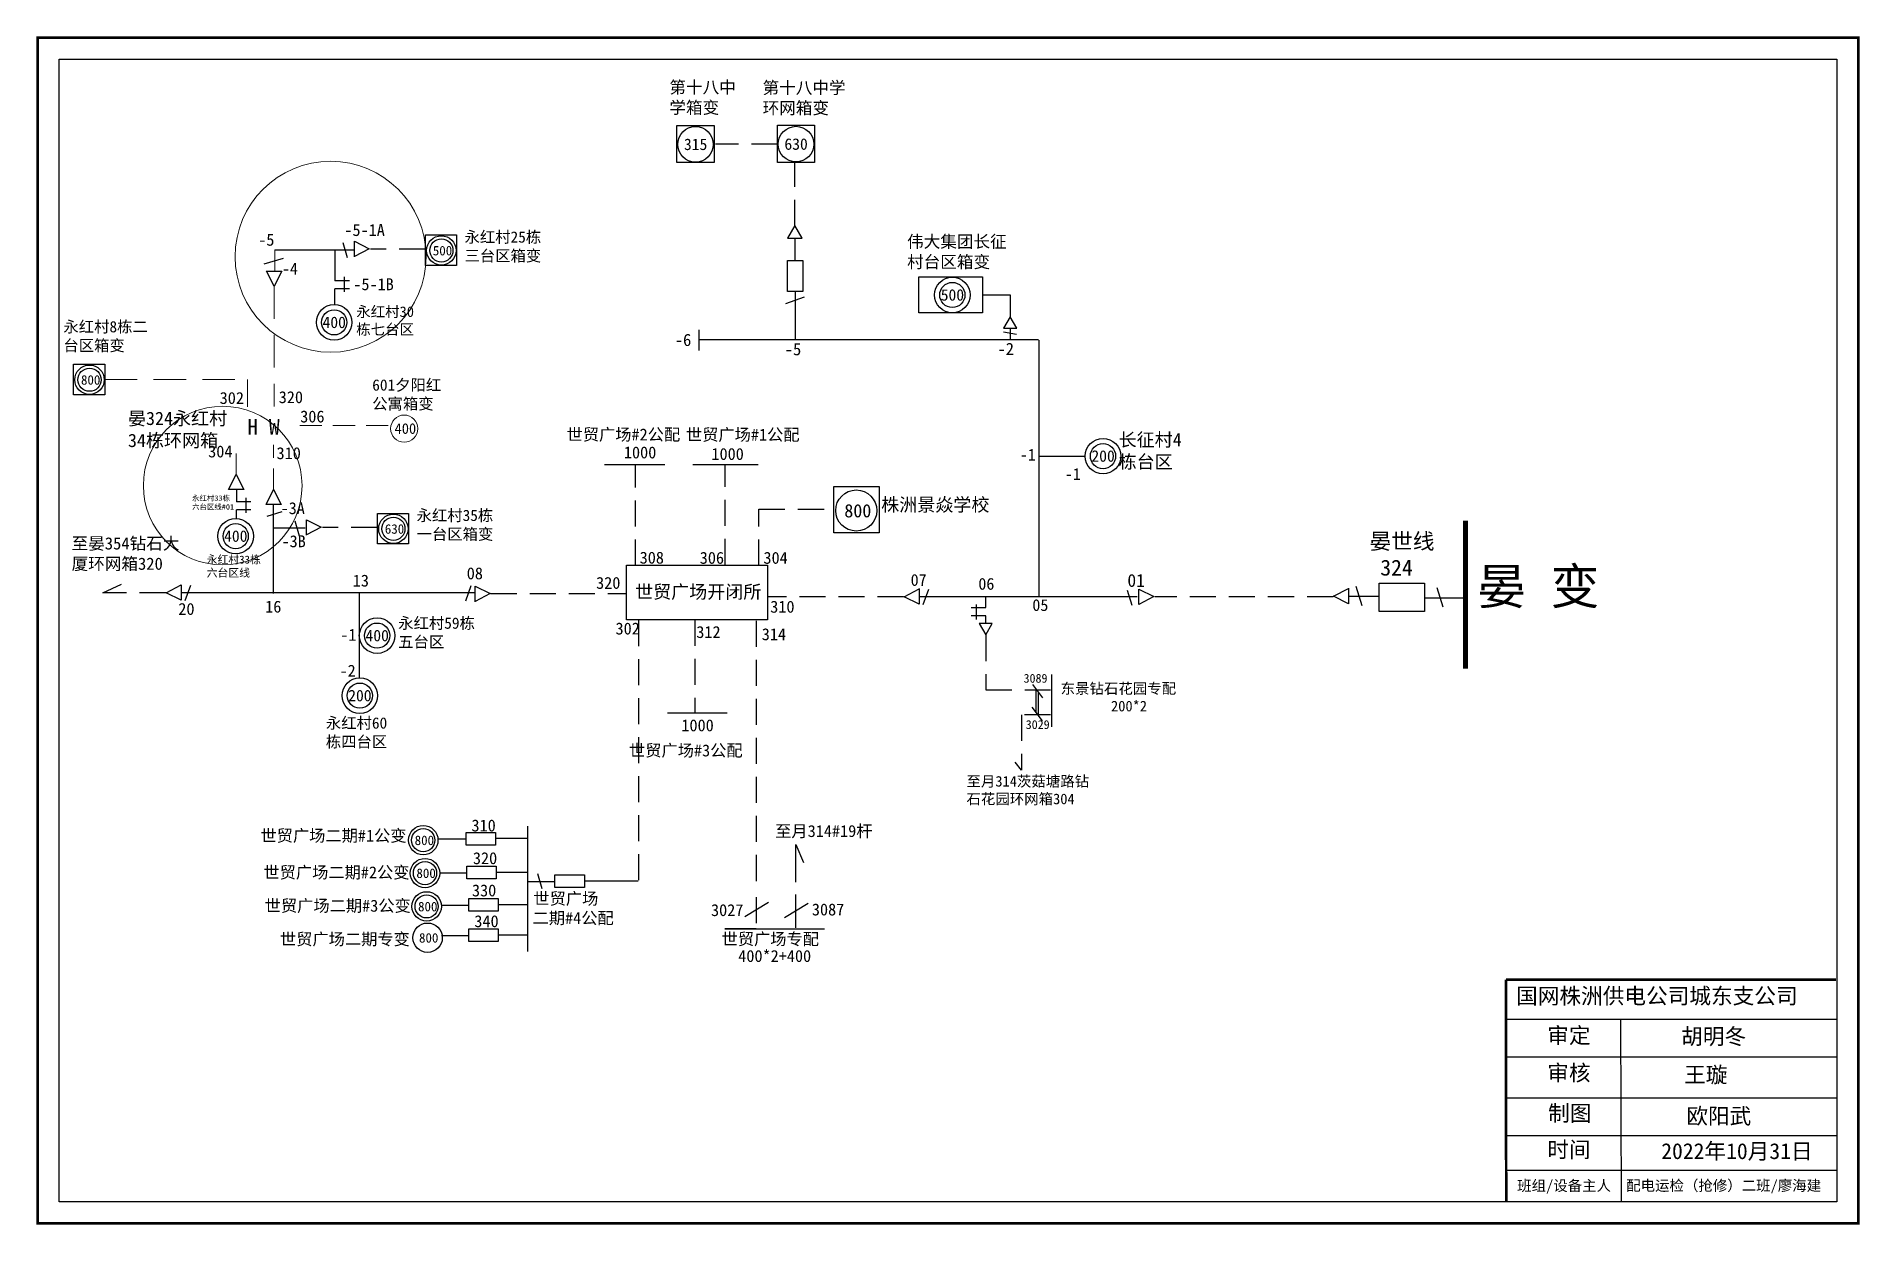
# Model space of a CAD drawing. Extents: x 161 to 505, y 2 to 226.
import ezdxf

# ---------------------------------------------------------------- set-up
doc = ezdxf.new("R2010")
doc.units = 0
doc.header["$LTSCALE"] = 0.774411
doc.linetypes.add('ACAD_ISO02W100', pattern=[15, 12, -3])
doc.linetypes.add('DASHED2', pattern=[9.525, 6.35, -3.175])
doc.layers.get('0').update_dxf_attribs({"linetype": 'CONTINUOUS'})
doc.layers.add('0-RefEdit0', color=7, linetype='CONTINUOUS')
doc.styles.get("Standard").update_dxf_attribs({"font": '', "height": 2.5})
doc.styles.add('字体', font='', dxfattribs={"height": 2.5})
doc.styles.add('宋体_txtstyle_0.00_0_0', font='')
doc.styles.add('宋体_txtstyle_1.00_0_0', font='SIMSUN.TTC', dxfattribs={"height": 1})
doc.styles.add('宋体_txtstyle_1.50_0_0', font='SIMSUN.TTC', dxfattribs={"height": 1.5})
doc.styles.add('宋体_txtstyle_2.25_0_0', font='', dxfattribs={"height": 2.25})
doc.styles.add('宋体_txtstyle_200.00_0_0200', font='SIMSUN.TTC', dxfattribs={"height": 200})
doc.styles.add('宋体_txtstyle_3.00_0_0', font='', dxfattribs={"height": 3})
doc.styles.add('宋体_txtstyle_300.00_0_0300', font='SIMSUN.TTC', dxfattribs={"height": 300})
doc.styles.add('楷体_GB2312_txtstyle_2.00_0_0', font='SIMKAI.TTF', dxfattribs={"height": 2})
doc.styles.add('楷体_GB2312_txtstyle_2.13_0_0', font='', dxfattribs={"height": 2.125})
doc.styles.add('楷体_GB2312_txtstyle_2.25_0_0', font='', dxfattribs={"height": 2.25})
doc.styles.add('楷体_GB2312_txtstyle_200.00_0_0200', font='', dxfattribs={"height": 200})
doc.styles.add('黑体_txtstyle_3.00_0_0', font='simhei.ttf', dxfattribs={"height": 3})
doc.styles.get('Standard').set_extended_font_data('SimSun')
doc.styles.get('字体').set_extended_font_data('楷体_GB2312')
doc.styles.get('宋体_txtstyle_0.00_0_0').set_extended_font_data('宋体')
doc.styles.get('宋体_txtstyle_2.25_0_0').set_extended_font_data('宋体')
doc.styles.get('宋体_txtstyle_3.00_0_0').set_extended_font_data('宋体')
doc.styles.get('楷体_GB2312_txtstyle_2.13_0_0').set_extended_font_data('楷体_GB2312')
doc.styles.get('楷体_GB2312_txtstyle_2.25_0_0').set_extended_font_data('楷体_GB2312')
doc.styles.get('楷体_GB2312_txtstyle_200.00_0_0200').set_extended_font_data('楷体_GB2312')

msp = doc.modelspace()

# ---------------------------------------------------------------- linework, layer by layer
at = {"linetype": 'DASHED2'}
for p, q in [((301.04, 205.91), (289.36, 205.91)), ((304.33, 190.45), (304.33, 202.38)), ((234.45, 186.06), (224.14, 186.06)), ((205.9, 181.91), (205.9, 181.88)), ((274.19, 126.26), (274.19, 145.34)), ((291.15, 126.42), (291.15, 145.3)), ((297.54, 136.9), (311.57, 136.9)), ((297.54, 126.3), (297.54, 136.9)), ((225.38, 133.47), (215.07, 133.47)), ((185.44, 121.11), (173.56, 121.11)), ((246.85, 121), (272.45, 121)), ((324.88, 120.35), (299.27, 120.35)), ((406.02, 120.35), (372.36, 120.35)), ((408.98, 120.53), (408.94, 120.53)), ((274.76, 115.99), (274.76, 66.54)), ((285.41, 116.03), (285.41, 98.36)), ((297, 115.85), (297, 65.04)), ((340.4, 113.13), (340.4, 102.79)), ((340.4, 102.79), (352.65, 102.79)), ((297, 63.63), (297, 57.66))]:
    msp.add_line(p, q, dxfattribs=at)
at = {"linetype": 'Continuous'}
for p, q in [((218.92, 187.34), (219.75, 184.49)), ((221.1, 187.53), (223.92, 186.12)), ((221.1, 184.59), (221.1, 187.53)), ((223.92, 186.12), (221.1, 184.65)), ((204.06, 183.27), (207.69, 184.37)), ((206.05, 185.9), (221.08, 185.9)), ((217.41, 185.91), (217.41, 180.08)), ((204.42, 181.88), (207.36, 181.88)), ((205.94, 179.06), (204.47, 181.88)), ((207.36, 181.88), (205.94, 179.06)), ((217.41, 180.1), (220.16, 180.1)), ((219.17, 180.82), (219.17, 177.99)), ((217.37, 178.54), (217.37, 175.58)), ((220.16, 178.54), (217.41, 178.54)), ((302.59, 175.76), (306.14, 177.03)), ((304.46, 169.13), (304.46, 178)), ((350.5, 120.56), (350.5, 168.88)), ((268.38, 145.35), (279.76, 145.35)), ((285.06, 145.39), (297.37, 145.39)), ((350.55, 146.96), (359.11, 146.96)), ((197.32, 140.64), (198.73, 143.46)), ((198.73, 143.46), (200.2, 140.64)), ((200.26, 140.64), (197.32, 140.64)), ((198.81, 140.62), (198.81, 138.33)), ((198.81, 138.35), (201.56, 138.35)), ((200.57, 139.07), (200.57, 136.24)), ((204.4, 137.81), (205.82, 140.64)), ((207.34, 137.81), (204.4, 137.81)), ((205.74, 137.81), (205.74, 121.02)), ((205.82, 140.64), (207.29, 137.81)), ((198.79, 136.79), (198.79, 135.09)), ((201.56, 136.79), (198.81, 136.79)), ((204.6, 135.63), (207.45, 136.47)), ((209.85, 134.74), (210.69, 131.89)), ((212.03, 134.94), (214.85, 133.53)), ((212.03, 132), (212.03, 134.94)), ((205.74, 133.42), (211.8, 133.42)), ((214.85, 133.53), (212.03, 132.06)), ((173.56, 121.11), (177.09, 122.77)), ((185.54, 121.14), (188.36, 122.61)), ((188.36, 119.72), (185.54, 121.14)), ((243.97, 121.13), (188.33, 121.13)), ((188.36, 122.66), (188.36, 119.72)), ((222.03, 121.19), (222.03, 104.99)), ((243.92, 119.45), (243.92, 122.39)), ((243.92, 122.39), (246.75, 120.97)), ((246.75, 120.97), (243.92, 119.5)), ((324.98, 120.38), (327.8, 121.85)), ((327.8, 121.91), (327.8, 118.97)), ((367.14, 121.63), (367.98, 118.78)), ((369.32, 121.83), (372.14, 120.41)), ((369.32, 118.89), (369.32, 121.83)), ((406.12, 120.48), (408.94, 121.95)), ((408.94, 122.01), (408.94, 119.07)), ((410.33, 122.36), (411.44, 118.73)), ((425.64, 122.11), (426.74, 118.48)), ((327.8, 118.97), (324.98, 120.38)), ((327.84, 120.45), (330.61, 120.45)), ((330.61, 120.45), (369.01, 120.45)), ((337.63, 118.36), (340.38, 118.36)), ((338.63, 116.08), (338.63, 118.9)), ((340.38, 118.36), (340.38, 120.46)), ((372.14, 120.41), (369.32, 118.94)), ((408.94, 119.07), (406.12, 120.48)), ((340.38, 116.79), (337.63, 116.79)), ((291.52, 98.36), (280.25, 98.36)), ((253.81, 77.02), (253.81, 53.33)), ((242.21, 74.55), (237.07, 74.55)), ((253.81, 74.68), (247.9, 74.68)), ((304.52, 66.43), (304.52, 73.59)), ((304.52, 73.59), (305.96, 70.19)), ((242.34, 68.18), (237.2, 68.18)), ((253.81, 68.31), (248.03, 68.31)), ((259, 66.53), (253.86, 66.53)), ((255.71, 68.1), (256.54, 65.25)), ((274.71, 66.65), (264.69, 66.65)), ((242.72, 62.07), (237.58, 62.07)), ((253.81, 62.19), (248.41, 62.19)), ((294.85, 59.98), (299.33, 62.67)), ((302.38, 59.81), (306.86, 62.49)), ((304.52, 57.83), (304.52, 64.1)), ((242.72, 56.34), (237.58, 56.34)), ((253.81, 56.46), (248.41, 56.46)), ((297, 57.66), (291.09, 57.66)), ((291.09, 57.66), (309.9, 57.66)), ((438.71, 40.55), (501.07, 40.55)), ((460.35, 40.54), (460.47, 6.07)), ((438.71, 33.45), (501.07, 33.45)), ((438.71, 25.7), (501.07, 25.7)), ((438.71, 18.6), (501.07, 18.6)), ((438.69, 12.03), (501.06, 12.03))]:
    msp.add_line(p, q, dxfattribs=at)
at = {"color": 0, "linetype": 'ByBlock', "ltscale": 2}
for p, q in [((304.32, 188.11), (304.33, 183.92)), ((345.01, 171.05), (345.01, 168.98)), ((340.39, 115.41), (340.38, 116.79))]:
    msp.add_line(p, q, dxfattribs=at)
at = {"color": 7, "linetype": 'Continuous', "lineweight": 0, "ltscale": 0.314708}
msp.add_line((206.05, 185.9), (206.05, 181.86), dxfattribs=at)
at = {"color": 7, "linetype": 'DASHED2', "lineweight": 0, "ltscale": 1.249127}
msp.add_line((205.94, 179.06), (205.94, 156.34), dxfattribs=at)
at = {"color": 7, "linetype": 'Continuous'}
msp.add_line((286.19, 170.8), (286.19, 166.93), dxfattribs=at)
for p, q in [((350.34, 168.92), (286.19, 168.92)), ((423.29, 120.16), (431.09, 120.16))]:
    msp.add_line(p, q)
at = {"color": 7, "linetype": 'DASHED2', "lineweight": 0, "ltscale": 0.850135}
msp.add_line((210.77, 152.75), (227.81, 152.75), dxfattribs=at)
at = {"color": 7, "linetype": 'DASHED2', "lineweight": 0, "ltscale": 0.809434}
for p, q in [((198.73, 143.46), (198.73, 149.21)), ((205.82, 140.64), (205.82, 149.1))]:
    msp.add_line(p, q, dxfattribs=at)
at = {"color": 7}
for p, q in [((189.15, 119.68), (190.2, 122.54)), ((243.13, 122.43), (242.09, 119.57)), ((328.59, 118.93), (329.63, 121.79))]:
    msp.add_line(p, q, dxfattribs=at)
at = {"linetype": 'ACAD_ISO02W100'}
msp.add_line((414.56, 120.45), (408.94, 120.45), dxfattribs=at)
at = {"color": 0, "linetype": 'Continuous'}
for p, q in [((349.2, 103.83), (351.14, 101.27)), ((352.81, 105.67), (352.81, 95.81)), ((349.88, 102.91), (349.88, 98.62)), ((350.31, 102.3), (350.31, 98.01)), ((349.11, 99.51), (351.05, 96.96)), ((347.17, 87.63), (345.94, 89.12))]:
    msp.add_line(p, q, dxfattribs=at)
at = {"color": 0, "linetype": 'DASHED2'}
for p, q in [((352.64, 98.1), (347.17, 98.1)), ((347.17, 98.1), (347.17, 87.63))]:
    msp.add_line(p, q, dxfattribs=at)
at = {"linetype": 'Continuous', "const_width": 0.5}
msp.add_lwpolyline([(161.27, 225.99), (505.25, 225.99), (505.25, 2.02), (161.27, 2.02)], close=True, dxfattribs=at)
at = {"linetype": 'Continuous'}
for points in [[(165.32, 221.94), (501.2, 221.94), (501.2, 6.07), (165.32, 6.07)], [(282.05, 209.42), (289.08, 209.42), (289.08, 202.4), (282.05, 202.4)], [(301.03, 209.47), (308.06, 209.47), (308.06, 202.44), (301.03, 202.44)], [(234.54, 188.74), (240.42, 188.74), (240.42, 182.95), (234.54, 182.95)], [(302.93, 178.05), (302.93, 183.88), (305.84, 183.88), (305.84, 178.05)], [(168.05, 164.3), (173.94, 164.3), (173.94, 158.52), (168.05, 158.52)], [(225.47, 136.14), (231.35, 136.14), (231.35, 130.36), (225.47, 130.36)], [(272.53, 126.32), (299.18, 126.32), (299.18, 115.99), (272.53, 115.99)], [(423.29, 117.62), (414.71, 117.62), (414.71, 122.95), (423.29, 122.95)], [(247.76, 73.46), (242.21, 73.46), (242.21, 75.83), (247.76, 75.83)], [(247.89, 67.09), (242.34, 67.09), (242.34, 69.46), (247.89, 69.46)], [(264.55, 65.43), (259, 65.43), (259, 67.81), (264.55, 67.81)], [(248.27, 60.97), (242.72, 60.97), (242.72, 63.35), (248.27, 63.35)], [(248.27, 55.24), (242.72, 55.24), (242.72, 57.62), (248.27, 57.62)]]:
    msp.add_lwpolyline(points, close=True, dxfattribs=at)
at = {"color": 0}
for points in [[(304.33, 190.5), (302.96, 188.13), (305.69, 188.13)], [(345.01, 173.28), (343.76, 171.13), (346.25, 171.13)], [(340.39, 113.18), (341.63, 115.33), (339.15, 115.33)]]:
    msp.add_lwpolyline(points, close=True, dxfattribs=at)
at = {"color": 7}
msp.add_lwpolyline([(327.75, 180.82), (339.8, 180.82), (339.8, 174), (327.75, 174)], close=True, dxfattribs=at)
at = {"color": 7, "linetype": 'DASHED2', "lineweight": 0, "ltscale": 1.249127}
msp.add_lwpolyline([(173.94, 161.41), (200.93, 161.41), (200.93, 156.29)], dxfattribs=at)
at = {"color": 0, "linetype": 'Continuous'}
msp.add_lwpolyline([(311.71, 141.19), (320.24, 141.19), (320.24, 132.47), (311.71, 132.47)], close=True, dxfattribs=at)
at = {"linetype": 'Continuous'}
for points, const_width in [([(431.04, 134.73), (431.06, 106.82)], 0.968), ([(438.67, 48.06), (438.74, 6.07)], 0.5), ([(438.71, 48.06), (501.07, 48.06)], 0.5)]:
    msp.add_lwpolyline(points, dxfattribs=dict(at, const_width=const_width))
for centre, radius in [((285.56, 205.85), 3.36), ((304.54, 205.9), 3.36), ((237.53, 185.81), 2.19), ((334.08, 177.4), 3.36), ((334.08, 177.4), 2.38), ((217.27, 172.22), 3.36), ((217.27, 172.22), 2.38), ((171.05, 161.38), 2.19), ((362.55, 146.95), 3.36), ((362.55, 146.95), 2.38), ((198.67, 131.83), 3.36), ((228.47, 133.22), 2.19), ((198.67, 131.83), 2.38), ((225.39, 113.04), 3.36), ((225.39, 113.04), 2.38), ((222.12, 101.7), 3.36), ((222.12, 101.7), 2.38), ((234.11, 74.39), 2.19), ((234.44, 68.17), 2.19), ((234.75, 61.88), 2.19)]:
    msp.add_circle(centre, radius, dxfattribs=at)
at = {"color": 12, "linetype": 'Continuous', "lineweight": 0, "ltscale": 1.056891, "true_color": 0xc00000}
msp.add_circle((216.6, 184.63), 18.04, dxfattribs=at)
at = {"color": 0, "linetype": 'Continuous'}
for centre, radius in [((237.53, 185.81), 2.78), ((171.05, 161.38), 2.78), ((315.92, 136.67), 3.88), ((228.47, 133.22), 2.78), ((234.11, 74.39), 2.78), ((234.44, 68.17), 2.78), ((234.75, 61.88), 2.78), ((234.93, 55.96), 2.78)]:
    msp.add_circle(centre, radius, dxfattribs=at)
at = {"color": 12, "linetype": 'Continuous', "lineweight": 0, "ltscale": 0.587161, "true_color": 0xc00000}
msp.add_circle((196.21, 141.38), 14.99, dxfattribs=at)
at = {"color": 7, "linetype": 'Continuous', "lineweight": 0, "ltscale": 1.070925}
msp.add_circle((230.52, 152.14), 2.57, dxfattribs=at)
at = {"layer": '0-RefEdit0', "color": 0, "linetype": 'ByBlock', "ltscale": 2}
for p, q in [((339.89, 177.43), (345.02, 177.43)), ((345.02, 177.43), (345.02, 173.33)), ((343.73, 170.45), (346.23, 169.98))]:
    msp.add_line(p, q, dxfattribs=at)

# ---------------------------------------------------------------- texts
at = {"color": 7, "char_height": 2.3, "attachment_point": 1}
for s, insert, width in [('第十八中学箱变', (280.62, 217.79), 13.7799), ('第十八中学环网箱变', (298.23, 217.71), 16.0324), ('{\\f\uffbfﾬￌﾣﾤ_GB2312|b0|i0|c134|p49;伟大集团长征村台区箱变}', (325.53, 188.64), 19.626), ('-5', (302.41, 168.3), 4.8377), ('-2', (342.6, 168.36), 4.8377), ('至晏354钻石大厦环网箱320', (167.66, 131.61), 21.2663)]:
    msp.add_mtext(s, dxfattribs=dict(at, insert=insert, width=width))
at = {"linetype": 'Continuous', "char_height": 2.162, "width": 4.8915, "attachment_point": 1}
for s, insert in [('315', (283.37, 206.94)), ('630', (302.35, 206.99)), ('500', (331.89, 178.49)), ('400', (215.08, 173.31)), ('200', (360.36, 148.05)), ('400', (196.48, 132.92)), ('400', (223.2, 114.13)), ('200', (219.93, 102.79))]:
    msp.add_mtext(s, dxfattribs=dict(at, insert=insert))
at = {"attachment_point": 1}
for s, insert, char_height, width, style in [('-5-1A', (219.2, 190.79), 2.25, 28.9715, '楷体_GB2312_txtstyle_2.25_0_0'), ('{\\fSimSun|b0|i0|c134|p2;永红村25栋三台区箱变}', (241.91, 189.41), 2.125, 16.7077, '字体'), ('-5', (202.92, 188.95), 2.25, 28.9715, '楷体_GB2312_txtstyle_2.25_0_0'), ('-4', (207.39, 183.49), 2.25, 28.9715, '宋体_txtstyle_2.25_0_0'), ('-5-1B', (220.89, 180.55), 2.25, 28.9715, '楷体_GB2312_txtstyle_2.25_0_0'), ('{\\fSimSun|b0|i0|c134|p2;永红村8栋二台区箱变}', (166.12, 172.46), 2.125, 16.7077, '字体'), ('{\\fSimSun|b0|i0|c134|p2;永红村30栋七台区}', (221.45, 175.24), 2, 13.1004, '楷体_GB2312_txtstyle_2.00_0_0'), ('302', (195.64, 159.06), 2.25, 28.9715, '字体'), ('{\\fSimSun|b0|i0|c134|p2;320}', (206.8, 159.21), 2.25, 28.9715, '字体'), ('{\\fSimSun|b0|i0|c134|p2;601夕阳红^M^J公寓箱变}', (224.47, 161.45), 2.125, 16.7077, '楷体_GB2312_txtstyle_2.13_0_0'), ('{\\H1.111x;晏324永红村^M^J34栋环网箱}', (178.31, 155.33), 2.25, 36.165, '楷体_GB2312_txtstyle_2.25_0_0'), ('306', (210.86, 155.56), 2.25, 28.9715, '字体'), ('世贸广场#2公配', (261.18, 152.16), 2.25, 32.9062, '字体'), ('世贸广场#1公配', (283.74, 152.13), 2.25, 32.9062, '字体'), ('{\\fSimSun|b0|i0|c134|p2;长征村4栋台区}', (365.5, 151.3), 2.5, 14.9898, '字体'), ('304', (193.47, 148.96), 2.25, 28.9715, '字体'), ('{\\fSimSun|b0|i0|c134|p2;310}', (206.39, 148.63), 2.25, 28.9715, '字体'), ('1000', (272.02, 148.77), 2.25, 28.9715, '字体'), ('1000', (288.56, 148.48), 2.25, 28.9715, '字体'), ('{\\fSimSun|b0|i0|c134|p2;-3A}', (207.15, 138.24), 2.25, 28.9715, '字体'), ('株洲景焱学校', (320.64, 139.02), 2.5, 24.0411, '字体'), ('{\\fSimSun|b0|i0|c134|p2;永红村35栋一台区箱变}', (232.85, 136.82), 2.125, 16.7077, '字体'), ('{\\fSimSun|b0|i0|c134|p2;-3B}', (207.32, 131.99), 2.25, 28.9715, '字体'), ('308', (275, 128.89), 2.25, 28.9715, '字体'), ('306', (286.35, 128.86), 2.25, 28.9715, '字体'), ('304', (298.39, 128.86), 2.25, 28.9715, '字体'), ('{\\fSimSun|b0|i0|c134|p2;13}', (220.79, 124.56), 2.25, 28.9715, '字体'), ('{\\fSimSun|b0|i0|c134|p2;08}', (242.33, 125.93), 2.25, 28.9715, '字体'), ('{\\fSimSun|b0|i0|c134|p2;320}', (266.77, 124.12), 2.25, 28.9715, '字体'), ('01', (367.16, 124.67), 2.42, 19.4181, '字体'), ('{\\H1.111x;世贸广场开闭所}', (274.13, 122.56), 2.25, 36.165, '字体'), ('{\\fSimSun|b0|i0|c134|p2;20}', (187.83, 119.2), 2.25, 28.9715, '字体'), ('{\\fSimSun|b0|i0|c134|p2;16}', (204.24, 119.64), 2.25, 28.9715, '字体'), ('{\\fSimSun|b0|i0|c134|p2;310}', (299.67, 119.62), 2.25, 28.9715, '字体'), ('{\\fSimSun|b0|i0|c134|p2;-1}', (218.43, 114.32), 2.25, 28.9715, '字体'), ('{\\fSimSun|b0|i0|c134|p2;永红村59栋五台区}', (229.38, 116.46), 2.125, 14.5574, '字体'), ('302', (270.44, 115.5), 2.25, 28.9715, '字体'), ('312', (285.7, 114.84), 2.25, 28.9715, '字体'), ('314', (298.07, 114.42), 2.25, 28.9715, '字体'), ('{\\fSimSun|b0|i0|c134|p2;-2}', (218.28, 107.53), 2.25, 28.9715, '字体'), ('{\\fSimSun|b0|i0|c134|p2;东景钻石花园专配\\P       200*2}', (354.54, 104.06), 2, 24.4679, '字体'), ('{\\fSimSun|b0|i0|c134|p2;永红村60栋四台区}', (215.71, 97.59), 2.125, 14.0966, '字体'), ('1000', (282.88, 97.21), 2.25, 28.9715, '字体'), ('世贸广场#3公配', (272.98, 92.47), 2.25, 32.9062, '字体'), ('{\\fSimSun|b0|i0|c134|p2;至月314茨菇塘路钻石花园环网箱304}', (336.75, 86.52), 2, 24.33, '字体'), ('世贸广场二期#1公变', (203.34, 76.37), 2.25, 53.9, '字体'), ('310', (243.22, 78.29), 2.25, 28.9715, '字体'), ('至月314#19杆', (300.61, 77.24), 2.25, 28.9715, '字体'), ('世贸广场二期#2公变', (203.9, 69.43), 2.25, 53.9, '字体'), ('320', (243.49, 72.11), 2.25, 28.9715, '字体'), ('330', (243.31, 66.02), 2.25, 28.9715, '字体'), ('世贸广场二期#3公变', (204.14, 63.13), 2.25, 53.9, '字体'), ('世贸广场', (254.91, 64.48), 2.25, 53.9, '字体'), ('3027', (288.48, 62.3), 2.25, 28.9715, '字体'), ('3087', (307.54, 62.42), 2.25, 28.9715, '字体'), ('340', (243.76, 60.2), 2.25, 28.9715, '字体'), ('二期#4公配', (254.76, 60.81), 2.25, 53.9, '字体'), ('世贸广场二期专变', (207.03, 56.82), 2.25, 53.9, '字体'), ('世贸广场专配', (290.47, 56.84), 2.25, 53.9, '字体'), ('400*2+400', (293.63, 53.63), 2.25, 28.9715, '字体')]:
    msp.add_mtext(s, dxfattribs=dict(at, insert=insert, char_height=char_height, width=width, style=style))
at = {"color": 0, "linetype": 'Continuous', "attachment_point": 1}
for s, insert, char_height, width in [('500', (235.92, 186.67), 1.793, 4.0561), ('800', (169.44, 162.24), 1.793, 4.0561), ('800', (313.67, 137.88), 2.5, 5.6554), ('630', (226.85, 134.08), 1.793, 4.0561), ('800', (232.49, 75.26), 1.793, 4.0561), ('800', (232.82, 69.04), 1.793, 4.0561), ('800', (233.13, 62.74), 1.793, 4.0561), ('800', (233.31, 56.83), 1.793, 4.0561)]:
    msp.add_mtext(s, dxfattribs=dict(at, insert=insert, char_height=char_height, width=width))
at = {"color": 1, "insert": (281.63, 170.06), "char_height": 2.3, "width": 26.7088, "attachment_point": 1}
msp.add_mtext('{\\C256;-6}', dxfattribs=at)
at = {"color": 7, "linetype": 'Continuous', "lineweight": 0, "ltscale": 1.387228, "insert": (200.86, 153.99), "char_height": 3, "attachment_point": 1, "style": '黑体_txtstyle_3.00_0_0'}
msp.add_mtext('H W', dxfattribs=at)
at = {"color": 7, "linetype": 'Continuous', "lineweight": 0, "ltscale": 0.183629, "insert": (228.69, 153.16), "char_height": 2, "attachment_point": 1, "style": '楷体_GB2312_txtstyle_200.00_0_0200'}
msp.add_mtext('400', dxfattribs=at)
at = {"char_height": 2.226, "width": 15.9035, "attachment_point": 1}
for s, insert in [('-1', (346.83, 148.33)), ('-1', (355.33, 144.69)), ('07', (326.2, 124.66)), ('06', (339, 123.94)), ('05', (349.2, 119.92))]:
    msp.add_mtext(s, dxfattribs=dict(at, insert=insert))
at = {"color": 2, "true_color": 0xffff00, "insert": (190.43, 139.52), "char_height": 1, "width": 13.1004, "attachment_point": 1, "style": '宋体_txtstyle_1.00_0_0'}
msp.add_mtext('永红村33栋^M^J六台区线#01', dxfattribs=at)
at = {"linetype": 'Continuous', "attachment_point": 1}
for s, insert, char_height, width, style in [('{\\H1.2x;晏世线\\P 324}', (412.91, 132.38), 2.5, 35.7639, '字体'), ('晏 变', (433.25, 125.75), 6.776, 26.6157, '字体'), ('国网株洲供电公司城东支公司', (440.6, 46.47), 3, 82.0179, '宋体_txtstyle_3.00_0_0'), ('审定', (446.5, 39), 3, 23.4615, '宋体_txtstyle_0.00_0_0'), ('胡明冬', (471.8, 38.82), 3, 23.4615, '宋体_txtstyle_3.00_0_0'), ('审核', (446.5, 31.93), 3, 23.4615, '宋体_txtstyle_0.00_0_0'), ('王璇', (472.35, 31.58), 3, 33.0539, '宋体_txtstyle_3.00_0_0'), ('制图', (446.66, 24.31), 3, 23.4615, '宋体_txtstyle_0.00_0_0'), ('欧阳武', (472.77, 23.78), 3, 23.4615, '宋体_txtstyle_3.00_0_0'), ('时间', (446.5, 17.43), 3, 23.4615, '宋体_txtstyle_0.00_0_0')]:
    msp.add_mtext(s, dxfattribs=dict(at, insert=insert, char_height=char_height, width=width, style=style))
at = {"color": 7, "insert": (193.19, 128.15), "char_height": 1.5, "width": 13.1004, "attachment_point": 1, "style": '宋体_txtstyle_1.50_0_0'}
msp.add_mtext('永红村33栋^M^J六台区线', dxfattribs=at)
at = {"color": 0, "char_height": 1.66, "width": 4.8377, "attachment_point": 1}
for s, insert in [('3089', (347.54, 105.8)), ('3029', (347.95, 97.06))]:
    msp.add_mtext(s, dxfattribs=dict(at, insert=insert))
at = {"color": 7, "linetype": 'Continuous', "lineweight": 0, "ltscale": 1.377089, "insert": (468.03, 17.14), "char_height": 3, "attachment_point": 1, "style": '宋体_txtstyle_300.00_0_0300'}
msp.add_mtext('2022年10月31日', dxfattribs=at)
at = {"color": 7, "linetype": 'Continuous', "lineweight": 0, "ltscale": 0.765049, "char_height": 2, "attachment_point": 1, "style": '宋体_txtstyle_200.00_0_0200'}
for s, insert in [('班组/设备主人', (440.81, 10.12)), ('配电运检（抢修）二班/廖海建', (461.41, 10.14))]:
    msp.add_mtext(s, dxfattribs=dict(at, insert=insert))

doc.saveas('drawing.dxf')
